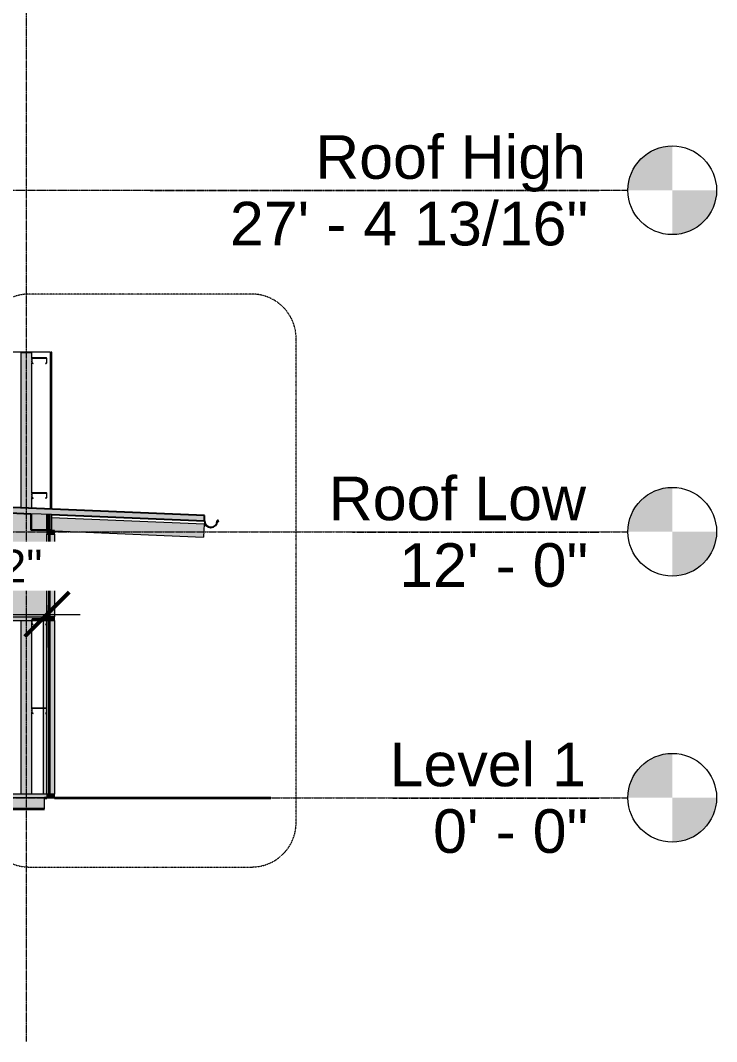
# Model space of a CAD drawing. Header units: inches. Extents: x 20616 to 28758, y -265 to 853.
# Drawn here: x 28381 to 28758, y -132 to 421 of the extents above; entities that cross this region are included whole.
import ezdxf

# ---------------------------------------------------------------- set-up
doc = ezdxf.new("R2010")
doc.units = ezdxf.units.IN
doc.header["$MEASUREMENT"] = 0
for name, pattern in [('Dash Dot 3_16_', [0.3125, 0.1875, -0.0625, 0, -0.0625]), ('Grid Line 1_2_', [0.875, 0.5, -0.125, 0.125, -0.125]), ('Hidden 1_8_', [0.1875, 0.125, -0.0625])]:
    doc.linetypes.add(name, pattern=pattern)
for name, color, linetype, lineweight in [('A-ANNO-DIMS', 211, 'Continuous', 9), ('A-ANNO-DIMS-192', 211, 'Continuous', 9), ('A-ANNO-SYMB', 150, 'Continuous', 9), ('A-FLOR-LEVL', 51, 'Continuous', 9), ('A-GLAZ-CURT', 52, 'Continuous', 9), ('A-GLAZ-CWMG', 51, 'Continuous', 9), ('A-ROOF', 132, 'Continuous', 9), ('A-ROOF-MCUT', 132, 'Continuous', 25), ('A-WALL', 113, 'Continuous', 9), ('A-WALL-PATT', 111, 'Continuous', 25), ('C-BLDG-PADS', 91, 'Continuous', 9), ('C-TOPO', 7, 'Continuous', 9), ('I-WALL', 2, 'Continuous', 9), ('L-SITE-WALL', 31, 'Continuous', 9), ('S-BEAM', 12, 'Continuous', 9), ('S-COLS', 52, 'Continuous', 9), ('S-GRID', 1, 'Continuous', 9)]:
    doc.layers.add(name, color=color, linetype=linetype, lineweight=lineweight)
doc.styles.add('Arial', font='arial.ttf', dxfattribs={"height": 23.60479})
doc.styles.add('Arial_2', font='arial.ttf', dxfattribs={"height": 17.703593})
doc.dimstyles.new('Linear_-_3_32__Arial', dxfattribs={"dimscale": 12, "dimtxt": 18, "dimasz": 2, "dimexe": 1.5, "dimexo": 1, "dimgap": 1, "dimtad": 1, "dimdec": 4, "dimrnd": 0.0625, "dimzin": 1, "dimdsep": 46, "dimlunit": 4, "dimtxsty": 'Arial_2', "dimblk1": 'OBLIQUE', "dimblk2": 'OBLIQUE', "dimsah": 1, "dimcen": 0.09, "dimdle": 1.5, "dimazin": 0, "dimtfac": 1, "dimtdec": 4, "dimtix": 1, "dimtmove": 0, "dimatfit": 3, "dimfxl": 1, "dimtvp": 1, "dimtfill": 1, "dimfrac": 2, "dimtolj": 1, "dimtzin": 0, "dimarcsym": 2})

# ---------------------------------------------------------------- blocks, each defined once
blk = doc.blocks.new('Girt_C - 8_D-803273-Section 8')
at = {"layer": 'S-BEAM', "lineweight": 15}
for p, q in [((-22069.64, 48.37), (-22069.64, 46)), ((-22069.64, 46), (-22069.07, 45.52)), ((-22069.53, 46.05), (-22069.53, 48.37)), ((-22069, 45.6), (-22069.53, 46.05)), ((-22061.83, 48.55), (-22069.45, 48.55)), ((-22069.45, 48.45), (-22061.83, 48.45)), ((-22069.07, 45.52), (-22069, 45.6)), ((-22061.75, 46.05), (-22062.29, 45.6)), ((-22062.29, 45.6), (-22062.21, 45.52)), ((-22062.21, 45.52), (-22061.64, 46)), ((-22061.75, 48.37), (-22061.75, 46.05)), ((-22061.64, 46), (-22061.64, 48.37))]:
    blk.add_line(p, q, dxfattribs=at)
for centre, radius, start, end in [((-22069.45, 48.37), 0.188, 90, 180), ((-22069.45, 48.37), 0.0782, 90, 177.8773), ((-22061.83, 48.37), 0.187, 360, 90), ((-22061.83, 48.37), 0.0782, 3.0424, 90)]:
    blk.add_arc(centre, radius, start, end, dxfattribs=at)
blk = doc.blocks.new('Girt_C - 8_D-V16-Section 8')
at = {"layer": 'S-BEAM', "lineweight": 15}
for p, q in [((-22069.64, 96.62), (-22069.64, 94.25)), ((-22069.64, 94.25), (-22069.07, 93.77)), ((-22069.53, 94.3), (-22069.53, 96.62)), ((-22069, 93.85), (-22069.53, 94.3)), ((-22061.83, 96.8), (-22069.45, 96.8)), ((-22069.45, 96.7), (-22061.83, 96.7)), ((-22061.75, 94.3), (-22062.29, 93.85)), ((-22062.21, 93.77), (-22061.64, 94.25)), ((-22061.75, 96.62), (-22061.75, 94.3)), ((-22061.64, 94.25), (-22061.64, 96.62)), ((-22069.07, 93.77), (-22069, 93.85)), ((-22062.29, 93.85), (-22062.21, 93.77))]:
    blk.add_line(p, q, dxfattribs=at)
for centre, radius, start, end in [((-22069.45, 96.62), 0.188, 90, 180), ((-22069.45, 96.62), 0.0782, 90, 177.8773), ((-22061.83, 96.62), 0.188, 0, 90), ((-22061.83, 96.62), 0.0782, 3.0424, 90)]:
    blk.add_arc(centre, radius, start, end, dxfattribs=at)
blk = doc.blocks.new('HSS-Hollow Structural Section-Column - HSS6X6X1_4-V17-Section 8')
at = {"layer": 'S-COLS'}
for points in [[(-22075.18, 2), (-22075.17, 2), (-22075.17, 96), (-22075.64, 96), (-22075.58, 2), (-22075.41, 2)], [(-22070.11, 2), (-22070.11, 96), (-22075.17, 96), (-22075.17, 2)], [(-22069.88, 2), (-22069.64, 2), (-22069.7, 96), (-22070.11, 96), (-22070.11, 2)]]:
    blk.add_hatch(color=256, dxfattribs=at).paths.add_polyline_path(points, flags=0)
for p, q in [((-22075.64, 96), (-22075.64, 2)), ((-22069.64, 48.37), (-22069.64, 94.25)), ((-22069.64, 2), (-22069.64, 46))]:
    blk.add_line(p, q, dxfattribs=at)
at = {"layer": 'S-COLS', "linetype": 'Hidden 1_8_'}
for p, q in [((-22075.41, 2), (-22075.41, 96)), ((-22069.87, 96), (-22069.87, 2))]:
    blk.add_line(p, q, dxfattribs=at)
blk = doc.blocks.new('Rectangular Mullion - Rectangular Mullion 1-840365-Section 8')
at = {"layer": 'A-GLAZ-CWMG'}
h = blk.add_hatch(color=256, dxfattribs=at)
h.paths.add_polyline_path([(-22061.83, 96.7), (-22069.45, 96.7), (-22069.45, 96.8), (-22061.83, 96.8)], flags=0)
h.paths.add_polyline_path([(-22061.52, 96), (-22061.52, 98), (-22096.64, 98), (-22096.64, 96), (-22069.64, 96), (-22069.64, 96.62), (-22069.53, 96.62), (-22069.45, 96), (-22061.75, 96), (-22061.75, 96.62), (-22061.64, 96.62), (-22061.64, 96)], flags=0)
for p, q in [((-22096.64, 96), (-22069.64, 96)), ((-22069.53, 96), (-22061.75, 96)), ((-22061.64, 96), (-22061.52, 96))]:
    blk.add_line(p, q, dxfattribs=at)
blk = doc.blocks.new('Rectangular Mullion - Rectangular Mullion 1-840366-Section 8')
at = {"layer": 'A-GLAZ-CWMG'}
blk.add_hatch(color=256, dxfattribs=at).paths.add_polyline_path([(-22061.52, 0), (-22061.52, 2), (-22096.64, 2), (-22096.64, 0), (-22062.85, 0)], flags=0)
blk.add_line((-22061.52, 2), (-22096.64, 2), dxfattribs=at)
blk = doc.blocks.new('Rectangular Mullion - Rectangular Mullion 1-838588-Section 8')
at = {"layer": 'A-GLAZ-CWMG'}
h = blk.add_hatch(color=256, dxfattribs=at)
h.paths.add_polyline_path([(-22061.52, 2), (-22061.52, 96), (-22061.64, 96), (-22061.64, 94.25), (-22062.21, 93.77), (-22062.29, 93.85), (-22061.75, 94.3), (-22061.75, 96), (-22063.52, 96), (-22063.52, 48.55), (-22061.83, 48.55), (-22061.83, 48.45), (-22063.52, 48.45), (-22063.52, 2)], flags=0)
h.paths.add_polyline_path([(-22062.21, 45.52), (-22062.29, 45.6), (-22061.75, 46.05), (-22061.75, 48.37), (-22061.64, 48.37), (-22061.64, 46), (-22061.75, 45.91)], flags=0)
for p, q in [((-22063.52, 96), (-22061.75, 96)), ((-22063.52, 96), (-22063.52, 48.55)), ((-22061.64, 96), (-22061.52, 96)), ((-22061.52, 2), (-22061.52, 96)), ((-22063.52, 48.45), (-22063.52, 2)), ((-22061.52, 2), (-22063.52, 2))]:
    blk.add_line(p, q, dxfattribs=at)
blk = doc.blocks.new('System Panel - Glazed-827454-Section 8')
at = {"layer": 'A-GLAZ-CURT', "transparency": 33554649}
blk.add_hatch(color=256, dxfattribs=at).paths.add_polyline_path([(-22059.77, 2), (-22059.77, 96), (-22060.77, 96), (-22060.77, 2)], flags=0)
at = {"layer": 'A-GLAZ-CURT'}
for p, q in [((-22059.77, 96), (-22060.77, 96)), ((-22060.77, 96), (-22060.77, 2)), ((-22060.77, 96), (-22059.77, 96)), ((-22060.77, 96), (-22060.77, 2)), ((-22059.77, 2), (-22059.77, 96)), ((-22059.77, 2), (-22059.77, 96)), ((-22060.77, 2), (-22059.77, 2)), ((-22060.77, 2), (-22059.77, 2))]:
    blk.add_line(p, q, dxfattribs=at)
blk = doc.blocks.new('System Panel - Glazed-827487-Section 8')
at = {"layer": 'A-GLAZ-CURT', "transparency": 33554649}
blk.add_hatch(color=256, dxfattribs=at).paths.add_polyline_path([(-22060.77, 98), (-22059.77, 98), (-22059.77, 142.75), (-22060.77, 142.75), (-22060.77, 113.88)], flags=0)
at = {"layer": 'A-GLAZ-CURT'}
for p, q in [((-22059.77, 142.75), (-22060.77, 142.75)), ((-22060.77, 142.75), (-22060.77, 98)), ((-22060.77, 142.75), (-22059.77, 142.75)), ((-22060.77, 142.75), (-22060.77, 98)), ((-22059.77, 98), (-22059.77, 142.75)), ((-22059.77, 98), (-22059.77, 142.75)), ((-22060.77, 98), (-22059.77, 98)), ((-22060.77, 98), (-22059.77, 98))]:
    blk.add_line(p, q, dxfattribs=at)
blk = doc.blocks.new('Rectangular Mullion - Rectangular Mullion 1-V49-Section 8')
at = {"layer": 'A-GLAZ-CWMG'}
blk.add_hatch(color=256, dxfattribs=at).paths.add_polyline_path([(-22057.52, 142.75), (-22057.52, 144.75), (-22061.52, 144.75), (-22061.52, 142.75), (-22061.31, 142.75)], flags=0)
at = {"layer": 'A-GLAZ-CWMG', "lineweight": 13}
for p, q in [((-22057.52, 144.75), (-22061.52, 144.75)), ((-22061.52, 144.75), (-22061.52, 142.75)), ((-22057.52, 142.75), (-22057.52, 144.75)), ((-22061.52, 142.75), (-22057.52, 142.75))]:
    blk.add_line(p, q, dxfattribs=at)
blk = doc.blocks.new('Rectangular Mullion - Rectangular Mullion 1-769167-Section 8')
at = {"layer": 'A-GLAZ-CWMG'}
blk.add_hatch(color=256, dxfattribs=at).paths.add_polyline_path([(-22057.52, 0), (-22057.52, 2), (-22061.52, 2), (-22061.52, 0)], flags=0)
at = {"layer": 'A-GLAZ-CWMG', "lineweight": 13}
for p, q in [((-22057.52, 2), (-22061.52, 2)), ((-22061.52, 2), (-22061.52, 0)), ((-22061.52, 0), (-22057.52, 0)), ((-22057.52, 0), (-22057.52, 2))]:
    blk.add_line(p, q, dxfattribs=at)
blk = doc.blocks.new('Rectangular Mullion - Rectangular Mullion 1-775436-Section 8')
at = {"layer": 'A-GLAZ-CWMG'}
blk.add_hatch(color=256, dxfattribs=at).paths.add_polyline_path([(-22057.52, 96), (-22057.52, 98), (-22061.52, 98), (-22061.52, 96), (-22061.31, 96)], flags=0)
at = {"layer": 'A-GLAZ-CWMG', "lineweight": 13}
for p, q in [((-22057.52, 98), (-22061.52, 98)), ((-22061.52, 98), (-22061.52, 96)), ((-22061.52, 96), (-22057.52, 96)), ((-22057.52, 96), (-22057.52, 98))]:
    blk.add_line(p, q, dxfattribs=at)
blk = doc.blocks.new('Rectangular Mullion - Rectangular Mullion 1-V50-Section 8')
at = {"layer": 'A-GLAZ-CWMG'}
h = blk.add_hatch(color=256, dxfattribs=at)
h.paths.add_polyline_path([(-22059.77, 2), (-22057.52, 2), (-22057.52, 96), (-22059.77, 96), (-22059.77, 20.11)], flags=0)
h.paths.add_polyline_path([(-22061.52, 2), (-22060.77, 2), (-22060.77, 96), (-22061.52, 96), (-22061.52, 20.11)], flags=0)
blk.add_hatch(color=256, dxfattribs=at).paths.add_polyline_path([(-22059.77, 2), (-22059.77, 96), (-22060.77, 96), (-22060.77, 2)], flags=0)
for p, q in [((-22061.31, 96), (-22060.77, 96)), ((-22060.77, 96), (-22059.77, 96)), ((-22059.77, 96), (-22057.52, 96)), ((-22057.52, 96), (-22057.52, 2)), ((-22060.77, 2), (-22061.52, 2)), ((-22059.77, 2), (-22060.77, 2)), ((-22057.52, 2), (-22059.77, 2))]:
    blk.add_line(p, q, dxfattribs=at)
blk = doc.blocks.new('Rectangular Mullion - Rectangular Mullion 1-827484-Section 8')
at = {"layer": 'A-GLAZ-CWMG'}
h = blk.add_hatch(color=256, dxfattribs=at)
h.paths.add_polyline_path([(-22057.52, 98), (-22057.52, 142.75), (-22059.77, 142.75), (-22059.77, 98)], flags=0)
h.paths.add_polyline_path([(-22061.31, 98), (-22060.77, 98), (-22060.77, 142.75), (-22061.52, 142.75), (-22061.52, 98)], flags=0)
blk.add_hatch(color=256, dxfattribs=at).paths.add_polyline_path([(-22059.77, 98), (-22059.77, 142.75), (-22060.77, 142.75), (-22060.77, 98)], flags=0)
for p, q in [((-22061.31, 142.75), (-22060.77, 142.75)), ((-22060.77, 142.75), (-22059.77, 142.75)), ((-22059.77, 142.75), (-22057.52, 142.75)), ((-22057.52, 142.75), (-22057.52, 98)), ((-22060.77, 98), (-22061.31, 98)), ((-22059.77, 98), (-22060.77, 98)), ((-22057.52, 98), (-22059.77, 98))]:
    blk.add_line(p, q, dxfattribs=at)
blk = doc.blocks.new('Dimension Lumber - 2x8-834900-Section 8')
at = {"layer": 'S-BEAM'}
h = blk.add_hatch(color=256, dxfattribs=at)
h.paths.add_polyline_path([(-21976.68, 141.1), (-21976.38, 148.34), (-22059.02, 151.78), (-22059.02, 145), (-22061.52, 145), (-22061.52, 144.75), (-22057.52, 144.75), (-22057.52, 144.46), (-22009.47, 142.46)], flags=0)
h.paths.add_polyline_path([(-22173.52, 149.3), (-22173.52, 156.55), (-22189.1, 157.2), (-22189.4, 149.96), (-22182.27, 149.66)], flags=0)
for p, q in [((-22189.4, 149.96), (-22189.1, 157.2)), ((-22189.1, 157.2), (-22173.52, 156.55)), ((-22189.4, 149.96), (-22173.52, 149.3)), ((-22059.02, 151.78), (-21976.38, 148.34)), ((-22057.52, 144.46), (-21976.68, 141.1)), ((-21976.38, 148.34), (-21976.68, 141.1))]:
    blk.add_line(p, q, dxfattribs=at)
blk = doc.blocks.new('HSS-Hollow Structural Section-Column - HSS6X6X3_16-808863-Section 8')
at = {"layer": 'S-COLS'}
for points in [[(-22075.29, 156.84), (-22075.29, 240.83), (-22075.64, 240.83), (-22075.59, 156.85), (-22075.32, 156.84)], [(-22069.99, 156.62), (-22069.99, 240.83), (-22075.29, 240.83), (-22075.29, 156.84), (-22070.27, 156.63)], [(-22069.64, 156.6), (-22069.69, 240.83), (-22069.99, 240.83), (-22069.99, 156.62), (-22069.65, 156.6)]]:
    blk.add_hatch(color=256, dxfattribs=at).paths.add_polyline_path(points, flags=0)
for p, q in [((-22075.64, 240.83), (-22075.64, 156.85)), ((-22075.29, 240.83), (-22075.64, 240.83)), ((-22069.99, 240.83), (-22075.29, 240.83)), ((-22069.64, 240.83), (-22069.99, 240.83)), ((-22069.64, 237.89), (-22069.64, 240.83)), ((-22069.64, 164.89), (-22069.64, 235.52)), ((-22069.64, 156.6), (-22069.64, 162.52))]:
    blk.add_line(p, q, dxfattribs=at)
at = {"layer": 'S-COLS', "linetype": 'Hidden 1_8_'}
for p, q in [((-22075.47, 156.85), (-22075.47, 240.83)), ((-22069.81, 240.83), (-22069.81, 156.61))]:
    blk.add_line(p, q, dxfattribs=at)
blk = doc.blocks.new('Girt_C - 8_D-815148-Section 8')
at = {"layer": 'S-BEAM'}
h = blk.add_hatch(color=256, dxfattribs=at)
h.paths.add_polyline_path([(-22062.21, 235.04), (-22061.64, 235.52), (-22061.64, 237.89), (-22061.75, 237.89), (-22061.75, 235.57), (-22062.29, 235.12)], flags=0)
h.paths.add_polyline_path([(-22069.07, 235.04), (-22069, 235.12), (-22069.53, 235.57), (-22069.53, 237.89), (-22069.64, 237.89), (-22069.64, 235.52)], flags=0)
h.paths.add_polyline_path([(-22061.83, 237.96), (-22061.83, 238.07), (-22069.45, 238.07), (-22069.45, 237.96)], flags=0)
at = {"layer": 'S-BEAM', "lineweight": 15}
for p, q in [((-22069.64, 237.89), (-22069.64, 235.52)), ((-22069.53, 235.57), (-22069.53, 237.89)), ((-22061.83, 238.07), (-22069.45, 238.07)), ((-22069.45, 237.96), (-22061.83, 237.96)), ((-22061.75, 237.89), (-22061.75, 235.57)), ((-22061.64, 235.52), (-22061.64, 237.89)), ((-22069.64, 235.52), (-22069.07, 235.04)), ((-22069, 235.12), (-22069.53, 235.57)), ((-22069.07, 235.04), (-22069, 235.12)), ((-22061.75, 235.57), (-22062.29, 235.12)), ((-22062.29, 235.12), (-22062.21, 235.04)), ((-22062.21, 235.04), (-22061.64, 235.52))]:
    blk.add_line(p, q, dxfattribs=at)
for centre, radius, start, end in [((-22069.45, 237.89), 0.188, 90, 180), ((-22069.45, 237.89), 0.0782, 90, 177.8773), ((-22061.83, 237.89), 0.188, 0, 90), ((-22061.83, 237.89), 0.0782, 3.0424, 90)]:
    blk.add_arc(centre, radius, start, end, dxfattribs=at)
blk = doc.blocks.new('Girt_C - 8_D-815151-Section 8')
at = {"layer": 'S-BEAM'}
h = blk.add_hatch(color=256, dxfattribs=at)
h.paths.add_polyline_path([(-22062.21, 162.04), (-22061.64, 162.52), (-22061.64, 164.89), (-22061.75, 164.89), (-22061.75, 162.57), (-22062.29, 162.12)], flags=0)
h.paths.add_polyline_path([(-22069.07, 162.04), (-22069, 162.12), (-22069.53, 162.57), (-22069.53, 164.89), (-22069.64, 164.89), (-22069.64, 162.52)], flags=0)
h.paths.add_polyline_path([(-22061.83, 164.96), (-22061.83, 165.07), (-22069.45, 165.07), (-22069.45, 164.96)], flags=0)
at = {"layer": 'S-BEAM', "lineweight": 15}
for p, q in [((-22069.64, 164.89), (-22069.64, 162.52)), ((-22069.64, 162.52), (-22069.07, 162.04)), ((-22069.53, 162.57), (-22069.53, 164.89)), ((-22069, 162.12), (-22069.53, 162.57)), ((-22061.83, 165.07), (-22069.45, 165.07)), ((-22069.45, 164.96), (-22061.83, 164.96)), ((-22069.07, 162.04), (-22069, 162.12)), ((-22061.75, 162.57), (-22062.29, 162.12)), ((-22062.29, 162.12), (-22062.21, 162.04)), ((-22062.21, 162.04), (-22061.64, 162.52)), ((-22061.75, 164.89), (-22061.75, 162.57)), ((-22061.64, 162.52), (-22061.64, 164.89))]:
    blk.add_line(p, q, dxfattribs=at)
for centre, radius, start, end in [((-22069.45, 164.89), 0.188, 90, 180), ((-22069.45, 164.89), 0.0782, 90, 177.8773), ((-22061.83, 164.89), 0.188, 0, 90), ((-22061.83, 164.89), 0.0782, 3.0424, 90)]:
    blk.add_arc(centre, radius, start, end, dxfattribs=at)
blk = doc.blocks.new('Level - Level Head - Circle-15001-Section 8')
at = {"layer": 'A-FLOR-LEVL'}
h = blk.add_hatch(color=256, dxfattribs=at)
edge = h.paths.add_edge_path(flags=0)
edge.add_line((-21722.96, 0), (-21746.96, 0))
edge.add_arc((-21722.96, 0), 24, 90, 180, ccw=False)
edge.add_line((-21722.96, 24), (-21722.96, 0))
h = blk.add_hatch(color=256, dxfattribs=at)
edge = h.paths.add_edge_path(flags=0)
edge.add_line((-21722.96, -24), (-21722.96, 0))
edge.add_line((-21722.96, 0), (-21698.96, 0))
edge.add_arc((-21722.96, 0), 24, 270, 360, ccw=False)
blk.add_circle((-21722.96, 0), 24, dxfattribs=at)
blk = doc.blocks.new('DIMBLOCK1-Section 8')
at = {"layer": 'A-ANNO-DIMS-192', "lineweight": 50}
for p, q in [((28285.54, 99.26), (28297.54, 111.26)), ((28395.04, 99.26), (28407.04, 111.26)), ((28285.54, 99.26), (28273.54, 87.26)), ((28395.04, 99.26), (28383.04, 87.26))]:
    blk.add_line(p, q, dxfattribs=at)
at = {"layer": 'A-ANNO-DIMS-192'}
for p, q in [((28285.54, 104.23), (28285.54, 81.26)), ((28285.54, 99.26), (28285.54, 104.23)), ((28395.04, 104.23), (28395.04, 81.26)), ((28395.04, 99.26), (28395.04, 104.23)), ((28267.54, 99.26), (28413.04, 99.26))]:
    blk.add_line(p, q, dxfattribs=at)
at = {"layer": 'A-ANNO-DIMS-192', "color": 0, "insert": (28288.37, 134.23), "char_height": 17.7036, "width": 124.6154, "attachment_point": 1, "line_spacing_factor": 0.938532, "style": 'Arial_2', "bg_fill": 3, "box_fill_scale": 1.25, "bg_fill_color": 0, "bg_fill_transparency": 0}
blk.add_mtext('9\' - 1 1/2"', dxfattribs=at)
blk = doc.blocks.new('_Oblique')
at = {"color": 0, "linetype": 'ByBlock', "lineweight": -2}
blk.add_line((-0.5, -0.5), (0.5, 0.5), dxfattribs=at)

msp = doc.modelspace()

# ---------------------------------------------------------------- hatches: boundary and pattern name
at = {"layer": 'A-ROOF'}
msp.add_hatch(color=256, dxfattribs=at).paths.add_polyline_path([(28480.29257, 149.83507), (28480.29257, 152.71256), (27673.78281, 186.31713), (27673.78281, 183.43964), (28447.08885, 151.21855)], flags=0)
at = {"layer": 'A-WALL-PATT', "lineweight": 9}
h = msp.add_hatch(dxfattribs=at)
h.set_pattern_fill('FP_6', color=256, style=0, pattern_type=2)
h.set_pattern_definition([(0, (-72523.95, 0.25), (-193, 193), [48, -145]), (90, (-72523.95, 0.25), (-193, 1e-14), [96.25, -96.75]), (180, (-72475.95, 96.5), (-193, 193), [48, -145]), (90, (-72475.95, 0.25), (-193, 1e-14), [96.25, -96.75]), (180, (-72475.95, 96.75), (-193, 193), [48, -145]), (90, (-72475.95, 96.75), (-193, 1e-14), [96.25, -96.75]), (0, (-72523.95, 193), (-193, 193), [48, -145]), (90, (-72523.95, 96.75), (-193, 1e-14), [96.25, -96.75]), (0, (-72475.7, 48.25), (-193, 193), [48, -145]), (90, (-72475.7, 0), (-193, 1e-14), [48.25, -144.75]), (90, (-72427.7, 0), (-193, 1e-14), [48.25, -144.75]), (0, (-72475.7, 144.75), (-193, 193), [48, -145]), (90, (-72475.7, 48.5), (-193, 1e-14), [96.25, -96.75]), (180, (-72427.7, 48.5), (-193, 193), [48, -145]), (90, (-72427.7, 48.5), (-193, 1e-14), [96.25, -96.75]), (90, (-72475.7, 145), (-193, 1e-14), [48, -145]), (180, (-72427.7, 145), (-193, 193), [48, -145]), (90, (-72427.7, 145), (-193, 1e-14), [48, -145]), (0, (-72427.45, 0.25), (-193, 193), [48, -145]), (90, (-72427.45, 0.25), (-193, 1e-14), [96.25, -96.75]), (180, (-72379.45, 96.5), (-193, 193), [48, -145]), (90, (-72379.45, 0.25), (-193, 1e-14), [96.25, -96.75]), (180, (-72379.45, 96.75), (-193, 193), [48, -145]), (90, (-72379.45, 96.75), (-193, 1e-14), [96.25, -96.75]), (180, (-72379.45, 193), (-193, 193), [48, -145]), (90, (-72427.45, 96.75), (-193, 1e-14), [96.25, -96.75]), (0, (-72379.2, 48.25), (-193, 193), [48, -145]), (90, (-72379.2, 0), (-193, 1e-14), [48.25, -144.75]), (90, (-72331.2, 0), (-193, 1e-14), [48.25, -144.75]), (0, (-72379.2, 144.75), (-193, 193), [48, -145]), (90, (-72379.2, 48.5), (-193, 1e-14), [96.25, -96.75]), (180, (-72331.2, 48.5), (-193, 193), [48, -145]), (90, (-72331.2, 48.5), (-193, 1e-14), [96.25, -96.75]), (90, (-72379.2, 145), (-193, 1e-14), [48, -145]), (180, (-72331.2, 145), (-193, 193), [48, -145]), (90, (-72331.2, 145), (-193, 1e-14), [48, -145])])
h.paths.add_polyline_path([(27963.25935, 0), (27997.79257, 0), (27997.79257, 137.91277), (27673.47031, 151.39365), (27673.47031, 0), (27686.78535, 0)], flags=0)
h.paths.add_polyline_path([(27646.54257, 0), (27657.16757, 0), (27657.16757, 145.67549), (27646.54257, 145.67549), (27646.54257, 20.10865)], flags=0)
h.paths.add_polyline_path([(27663.16757, 0), (27668.47031, 0), (27668.47031, 151.63453), (27663.66714, 151.83466), (27664.60382, 174.31516), (27668.47031, 174.15405), (27668.47031, 183), (27673.47031, 183), (27673.47031, 173.94572), (27724.24729, 171.84287), (27724.24775, 171.93946), (27726.61242, 171.89371), (27727.03723, 172.35916), (27727.11801, 172.28543), (27726.61242, 171.73146), (27784.19527, 169.34504), (27784.19573, 169.44163), (27786.56041, 169.39588), (27786.98521, 169.86133), (27787.066, 169.7876), (27786.56041, 169.23363), (27801.91757, 168.59375), (27801.91757, 178.10069), (27673.78281, 183.43964), (27673.78281, 186.31713), (27801.91757, 180.97819), (27801.91757, 188), (27777.67281, 188), (27777.67217, 191.6), (27776.66281, 191.6), (27776.66281, 192.6), (27777.67217, 192.6), (27777.67217, 241.25), (27646.79257, 241.18149), (27646.79257, 160.8916), (27657.16757, 160.8916), (27657.16757, 235.51791), (27656.59304, 235.03582), (27656.52273, 235.1196), (27657.0582, 235.56891), (27657.0582, 237.88919), (27657.16757, 237.96322), (27657.21419, 240.82637), (27663.16757, 240.82637), (27663.16757, 6.86299)], flags=0)
h.paths.add_polyline_path([(27994.91757, 160.55208), (27994.91757, 170.05902), (27807.91757, 177.85069), (27807.87095, 168.59375), (27802.26561, 168.57925), (27844.14326, 166.8472), (27844.14372, 166.9438), (27846.50839, 166.89805), (27846.9332, 167.3635), (27847.01398, 167.28976), (27846.50839, 166.7358), (27904.09124, 164.34937), (27904.0917, 164.44596), (27906.45638, 164.40021), (27906.88118, 164.86566), (27906.96197, 164.79193), (27906.45638, 164.23797), (27964.03922, 161.85154), (27964.03969, 161.94813), (27966.40436, 161.90238), (27966.82916, 162.36783), (27966.90995, 162.2941), (27966.40436, 161.74013), (27966.90995, 161.71907)], flags=0)
h.paths.add_polyline_path([(28187.91757, 152.51042), (28187.89447, 162.01832), (28000.91757, 169.80902), (28000.87095, 160.55208), (27995.2656, 160.53758), (28023.98721, 159.3537), (28023.98767, 159.4503), (28026.35234, 159.40455), (28026.77715, 159.87), (28026.85793, 159.79627), (28026.35234, 159.2423), (28083.93519, 156.85587), (28083.93565, 156.95247), (28086.30033, 156.90672), (28086.72513, 157.37217), (28086.80592, 157.29843), (28086.30033, 156.74447), (28143.88318, 154.34518), (28143.88364, 154.45463), (28146.24831, 154.40888), (28146.67312, 154.87433), (28146.7539, 154.8006), (28146.24831, 154.24664), (28187.89447, 152.51138)], flags=0)
h.paths.add_polyline_path([(28283.04257, 148.54687), (28283.04257, 149.29753), (28267.15674, 149.95944), (28267.45857, 157.20315), (28283.04257, 156.55382), (28283.04257, 158.05382), (28193.91757, 161.76736), (28193.87095, 152.51042), (28188.2656, 152.49592), (28203.83116, 151.86021), (28203.83162, 151.9568), (28206.1963, 151.91105), (28206.6211, 152.3765), (28206.70189, 152.30277), (28206.1963, 151.7488), (28263.77915, 149.36237), (28263.77961, 149.45897), (28266.14428, 149.41322), (28266.56909, 149.87867), (28266.64987, 149.80494), (28266.14428, 149.25097), (28274.2926, 148.91146)], flags=0)
h.paths.add_polyline_path([(28263.70889, 149.54005), (28263.59961, 149.54466), (28263.91705, 157.16308), (28264.02633, 157.1585), (28263.70908, 149.54466)], flags=0)
h.paths.add_polyline_path([(28203.76091, 152.03788), (28203.65163, 152.04249), (28203.96906, 159.66091), (28204.07834, 159.65633), (28203.7611, 152.04249)], flags=0)
h.paths.add_polyline_path([(28143.81292, 154.53572), (28143.70365, 154.54033), (28144.02108, 162.15874), (28144.13036, 162.15416), (28143.81312, 154.54033)], flags=0)
h.paths.add_polyline_path([(28397.04257, 156.18131), (28397.04257, 241.25), (27837.81617, 241.25), (27837.81617, 233.3), (27994.91757, 233.3), (27994.96419, 240.82637), (28000.91757, 240.82637), (28000.91757, 233.3), (28066.08281, 233.3), (28066.08281, 191.6), (28065.03281, 191.6), (28065.03281, 188), (28000.91757, 188), (28000.91757, 172.68652), (28187.91757, 164.89485), (28187.89447, 168), (28147.34531, 168.0625), (28147.34531, 232.125), (28186.59531, 232.125), (28186.59531, 232.75), (28187.09531, 232.75), (28187.09531, 232.125), (28187.91757, 232.125), (28187.96419, 240.82637), (28193.91757, 240.82637), (28193.91757, 232.125), (28215.34531, 232.125), (28215.34531, 232.75), (28215.84531, 232.75), (28215.84531, 232.125), (28269.03281, 232.125), (28269.03281, 168), (28193.91757, 168), (28193.91757, 164.64485), (28380.91757, 156.85319), (28380.96419, 240.82637), (28386.91757, 240.82637), (28386.91757, 237.8851), (28387.02689, 237.8851), (28387.10499, 235.50338), (28387.56235, 235.1196), (28387.49205, 235.03582), (28386.91757, 235.51786), (28386.91757, 164.8851), (28387.02689, 164.8851), (28387.10499, 162.50338), (28387.56235, 162.1196), (28387.49205, 162.03582), (28386.91757, 162.51786), (28386.91757, 156.60319), (28395.24997, 156.256)], flags=0)
h.paths.add_polyline_path([(28261.05686, 156.82449), (28260.97607, 156.89822), (28261.52807, 157.45025), (28263.8466, 157.34078), (28263.84511, 157.24424), (28261.48166, 157.28994), (28261.12415, 156.89822)], flags=0)
h.paths.add_polyline_path([(28083.86494, 157.03355), (28083.75808, 157.09626), (28084.0731, 164.65658), (28084.18237, 164.652), (28083.86513, 157.03816)], flags=0)
h.paths.add_polyline_path([(28201.10887, 159.32232), (28201.02809, 159.39605), (28201.58008, 159.94809), (28203.89861, 159.83862), (28203.89712, 159.74207), (28201.53368, 159.78777), (28201.17617, 159.39605)], flags=0)
h.paths.add_polyline_path([(28023.91695, 159.53138), (28023.80768, 159.53599), (28024.12511, 167.15441), (28024.23439, 167.14983), (28023.91715, 159.53599)], flags=0)
h.paths.add_polyline_path([(28141.16089, 161.82016), (28141.0801, 161.89389), (28141.6321, 162.44592), (28143.95063, 162.33645), (28143.94914, 162.23991), (28141.58569, 162.2856), (28141.22818, 161.89389)], flags=0)
h.paths.add_polyline_path([(27963.96897, 162.02921), (27963.85969, 162.03382), (27964.17713, 169.65224), (27964.28641, 169.64766), (27963.96916, 162.03382)], flags=0)
h.paths.add_polyline_path([(28394.34298, 162.03582), (28394.27268, 162.1196), (28394.80814, 162.56891), (28394.80814, 164.88919), (28394.91751, 164.8851), (28394.91751, 162.51791), (28394.73001, 162.36058)], flags=0)
h.paths.add_polyline_path([(28081.2129, 164.31799), (28081.13212, 164.39172), (28081.68411, 164.94375), (28084.00264, 164.83428), (28084.00116, 164.73774), (28081.63771, 164.78344), (28081.2802, 164.39172)], flags=0)
h.paths.add_polyline_path([(27904.02099, 164.52705), (27903.91171, 164.53166), (27904.22914, 172.15007), (27904.33842, 172.14549), (27904.02118, 164.53166)], flags=0)
h.paths.add_polyline_path([(28394.27268, 164.96322), (28387.10499, 164.96322), (28387.10501, 165.0726), (28394.73001, 165.0726), (28394.73007, 164.96322), (28394.34298, 164.96322)], flags=0)
h.paths.add_polyline_path([(28021.26492, 166.81582), (28021.18413, 166.88955), (28021.73613, 167.44158), (28024.05466, 167.33212), (28024.05317, 167.23557), (28021.68972, 167.28127), (28021.33221, 166.88955)], flags=0)
h.paths.add_polyline_path([(27844.073, 167.02488), (27843.96372, 167.02949), (27844.28116, 174.64791), (27844.39044, 174.64333), (27844.07319, 167.02949)], flags=0)
h.paths.add_polyline_path([(28150.65781, 168.8125), (28151.14394, 169.01386), (28151.34531, 169.5), (28151.14394, 169.98614), (28150.65781, 170.1875), (28149.43902, 170.14865), (28149.04667, 169.98614), (28148.84531, 169.5), (28149.04667, 169.01386), (28149.53281, 168.8125)], flags=0)
h.paths.add_polyline_path([(28266.84531, 168.8125), (28267.37046, 169.10806), (28267.53281, 169.5), (28267.33144, 169.98614), (28266.84531, 170.1875), (28265.62652, 170.14865), (28265.23417, 169.98614), (28265.03281, 169.5), (28265.23417, 169.01386), (28265.72031, 168.8125)], flags=0)
h.paths.add_polyline_path([(27961.31693, 169.31365), (27961.23615, 169.38739), (27961.78814, 169.93942), (27964.10668, 169.82995), (27964.10519, 169.7334), (27961.74174, 169.7791), (27961.38423, 169.38739)], flags=0)
h.paths.add_polyline_path([(27784.12502, 169.52271), (27784.01574, 169.52732), (27784.33317, 177.14574), (27784.44245, 177.14116), (27784.12521, 169.52732)], flags=0)
h.paths.add_polyline_path([(27901.36895, 171.81149), (27901.28816, 171.88522), (27901.84016, 172.43725), (27904.15869, 172.32778), (27904.1572, 172.23124), (27901.79375, 172.27694), (27901.43624, 171.88522)], flags=0)
h.paths.add_polyline_path([(27724.17703, 172.02055), (27724.0695, 172.06711), (27724.38519, 179.64357), (27724.49447, 179.63899), (27724.17722, 172.02516)], flags=0)
h.paths.add_polyline_path([(27994.91757, 172.93652), (27994.91757, 188), (27807.91757, 188), (27807.91757, 180.72819), (27963.25935, 174.25561)], flags=0)
h.paths.add_polyline_path([(27841.42097, 174.30932), (27841.34018, 174.38305), (27841.89217, 174.93508), (27844.21071, 174.82561), (27844.20922, 174.72907), (27841.84577, 174.77477), (27841.48826, 174.38305)], flags=0)
h.paths.add_polyline_path([(27781.47298, 176.80715), (27781.39219, 176.88088), (27781.94419, 177.43292), (27784.26272, 177.32345), (27784.26123, 177.2269), (27781.89779, 177.2726), (27781.54027, 176.88088)], flags=0)
h.paths.add_polyline_path([(27721.525, 179.30498), (27721.44421, 179.37872), (27721.99621, 179.93075), (27724.31474, 179.82128), (27724.31325, 179.72473), (27721.9498, 179.77043), (27721.59229, 179.37872)], flags=0)
h.paths.add_polyline_path([(28269.12656, 198.65625), (28269.12656, 210.5625), (28269.65781, 210.53125), (28269.65781, 198.65625)], flags=0)
h.paths.add_polyline_path([(27649.7421, 235.03582), (27649.16757, 235.56891), (27649.16757, 237.8851), (27649.27695, 237.8851), (27649.35504, 235.50338), (27649.81241, 235.1196)], flags=0)
h.paths.add_polyline_path([(28394.34298, 235.03582), (28394.27268, 235.1196), (28394.80814, 235.56891), (28394.80814, 237.88919), (28394.91751, 237.8851), (28394.91751, 235.51791), (28394.73001, 235.36058)], flags=0)
h.paths.add_polyline_path([(28394.73007, 237.96322), (28387.10499, 237.96322), (28387.10499, 238.0726), (28394.73001, 238.0726)], flags=0)
h.paths.add_polyline_path([(27649.7421, 237.96322), (27649.35504, 237.96322), (27649.35504, 238.0726), (27656.98007, 238.0726), (27656.98013, 237.96322), (27649.81241, 237.96322)], flags=0)
at = {"layer": 'C-BLDG-PADS'}
h = msp.add_hatch(dxfattribs=at)
h.set_pattern_fill('FP_5', color=256, style=0, pattern_type=2)
h.set_pattern_definition([(50, (-76519.76, 71.503), (55.0854, -4.819842), [5.76, -63.36]), (355, (-76519.76, 71.503), (-10.65569, 57.76853), [4.608, -50.688]), (100.451, (-76515.17, 71.1), (44.429468, 52.94866), [4.895, -53.848]), (46.184, (-76519.76, 86.86), (81.96444, -12.712122), [8.64, -95.04]), (96.636, (-76512.93, 85.804), (71.781496, 74.81238), [7.343, -80.772]), (351.184, (-76519.76, 86.86), (71.78195, 74.81243), [6.912, -76.032]), (21, (-76512.08, 83.023), (45.842071, -30.921461), [5.76, -63.36]), (326, (-76512.08, 83.023), (18.687064, 55.691476), [4.608, -50.688]), (71.451, (-76508.26, 80.446), (64.528908, 24.77011), [4.895, -53.848]), (37.5, (-76519.759, 71.503), (0.9338946, 25.5668162), [2.534, -47.539, 2.534, -48.922, -50.88]), (37.5, (-76519.759, 71.503), (0.9338946, 25.5668162), [-101.53, 2.534, -48.346]), (7.5, (-76519.76, 71.503), (20.20404, 30.291303), [2.534, -26.803, 2.534, -46.387, -19.392]), (7.5, (-76519.76, 71.503), (20.20404, 30.291303), [-78.259, 2.534, -16.858]), (327.5, (-76536.885, 71.503), (40.9977845, -1.7324026), [2.534, -16.666, 2.534, -57.37, -79.488]), (327.5, (-76536.885, 71.503), (40.9977845, -1.7324026), [-79.104, 2.534, -76.954]), (317.5, (-76544.565, 71.503), (44.788883, 7.687839), [2.534, -22.426, 2.534, -37.248, -56.448]), (317.5, (-76544.565, 71.503), (44.788883, 7.687839), [-64.742, 2.534, -53.914])])
h.paths.add_polyline_path([(26287.13572, -6), (28393.70497, -6), (28393.70497, 0), (24179.48647, 0), (24179.48647, -6), (26269.8561, -6)], flags=0)
at = {"layer": 'I-WALL'}
msp.add_hatch(color=256, dxfattribs=at).paths.add_polyline_path([(28395.04257, 98), (28395.04257, 145), (28386.29257, 145), (28386.29257, 153.75173), (28288.04257, 157.84548), (28288.04257, 98), (28386.61016, 98)], flags=0)
at = {"layer": 'L-SITE-WALL'}
for points in [[(28397.29257, 161.00333), (28397.54257, 161.00333), (28397.54257, 241.25), (28397.29257, 241.25), (28397.29257, 170.14865)], [(28397.54257, 156.16048), (28397.54257, 161.00333), (28397.29257, 161.00333), (28397.29257, 156.17089)], [(28386.61016, 145), (28386.91757, 145), (28386.91757, 153.72569), (28386.29257, 153.75173), (28386.29257, 145)], [(28386.91757, 145), (28394.91757, 145), (28394.91757, 153.39236), (28386.91757, 153.72569), (28386.91757, 151.39365)], [(28394.91757, 145), (28395.66757, 145), (28395.66757, 153.36111), (28394.91757, 153.39236), (28394.91757, 151.39365)], [(28396.41757, 145), (28397.29257, 145), (28397.29257, 153.2934), (28396.41757, 153.32986), (28396.41757, 151.39365)], [(28397.29257, 145), (28397.54257, 145), (28397.54257, 153.28298), (28397.29257, 153.2934), (28397.29257, 151.39365)]]:
    msp.add_hatch(color=256, dxfattribs=at).paths.add_polyline_path(points, flags=0)

# ---------------------------------------------------------------- linework, layer by layer
at = {"layer": 'A-ANNO-SYMB', "linetype": 'Dash Dot 3_16_'}
for p, q in [((28505.93344, 272.62822), (28385.22039, 272.62822)), ((28385.22039, -37.50606), (28505.93344, -37.50606))]:
    msp.add_line(p, q, dxfattribs=at)
for centre, start, end in [((28385.22039, 248.62822), 90, 180), ((28505.93344, 248.62822), 0, 90), ((28385.22039, -13.50606), 180, 270), ((28505.93344, -13.50606), 270, 360)]:
    msp.add_arc(centre, 24, start, end, dxfattribs=at)
at = {"layer": 'A-ROOF', "lineweight": 25}
for p, q in [((28480.29257, 152.71256), (27673.78281, 186.31713)), ((27673.78281, 183.43964), (28386.29257, 153.75173)), ((28397.54257, 153.28298), (28480.29257, 149.83507)), ((28480.29257, 149.83507), (28480.29257, 152.71256))]:
    msp.add_line(p, q, dxfattribs=at)
at = {"layer": 'A-ROOF-MCUT'}
for p, q in [((28480.35507, 149.83507), (28480.29257, 149.83507)), ((28487.39294, 149.63812), (28487.34831, 149.59349))]:
    msp.add_line(p, q, dxfattribs=at)
for centre, radius, start, end in [((28483.79257, 149.83507), 3.5, 180, 360), ((28483.79257, 149.83507), 3.4375, 180, 0), ((28487.53598, 149.83507), 0.3059, 232.1590092, 180), ((28487.53598, 149.83507), 0.2434, 234.0109671, 180)]:
    msp.add_arc(centre, radius, start, end, dxfattribs=at)
at = {"layer": 'A-WALL'}
for p, q in [((28397.54257, 153.28298), (28386.29257, 153.75173)), ((28386.91757, 145), (28386.91757, 153.72569)), ((28394.91757, 145), (28394.91757, 153.39236)), ((28395.66757, 145), (28395.66757, 153.36111)), ((28396.41757, 145), (28396.41757, 153.32986)), ((28397.29257, 145), (28397.29257, 153.2934))]:
    msp.add_line(p, q, dxfattribs=at)
at = {"layer": 'C-BLDG-PADS'}
for p, q in [((28393.70497, 0), (26311.07771, 0)), ((28393.70497, -6), (28393.70497, 0)), ((24179.48647, -6), (28393.70497, -6))]:
    msp.add_line(p, q, dxfattribs=at)
at = {"layer": 'C-TOPO', "lineweight": 35}
for p, q in [((28393.70497, 0), (28395.04257, 0)), ((28399.04257, 0), (28516.20735, 0)), ((28333.92484, -6.00628), (28393.70497, -6.00628))]:
    msp.add_line(p, q, dxfattribs=at)
at = {"layer": 'C-TOPO'}
for p, q in [((28393.70526, 0), (28395.04257, 0)), ((28399.04257, 0), (28516.20735, 0)), ((28333.92498, -6.00628), (28393.70526, -6.00628))]:
    msp.add_line(p, q, dxfattribs=at)
at = {"layer": 'I-WALL'}
for p, q in [((28395.04257, 144.75), (28395.04257, 145)), ((28395.04257, 98), (28395.04257, 142.75)), ((28288.04257, 98), (28395.04257, 98))]:
    msp.add_line(p, q, dxfattribs=at)
at = {"layer": 'L-SITE-WALL'}
for p, q in [((28397.04257, 241.25), (27837.81617, 241.25)), ((28397.04257, 156.18131), (28397.04257, 241.25)), ((28397.29257, 156.17089), (28397.29257, 161.00333)), ((28397.54257, 161.00333), (28397.54257, 156.16048))]:
    msp.add_line(p, q, dxfattribs=at)
at = {"layer": 'L-SITE-WALL', "lineweight": 25}
for p, q in [((28397.54257, 241.25), (28397.29257, 241.25)), ((28397.29257, 241.25), (28397.29257, 161.00333)), ((28397.54257, 161.00333), (28397.54257, 241.25)), ((28397.29257, 161.00333), (28397.54257, 161.00333)), ((28386.29257, 153.75173), (28386.29257, 145)), ((28397.54257, 145), (28397.54257, 153.28298)), ((28386.29257, 145), (28397.54257, 145))]:
    msp.add_line(p, q, dxfattribs=at)
at = {"layer": 'S-GRID', "linetype": 'Grid Line 1_2_'}
msp.add_line((28383.91757, -132), (28383.91757, 573.76478), dxfattribs=at)

# ---------------------------------------------------------------- block references
at = {"layer": 'A-FLOR-LEVL'}
for p in [(50456.5578, 328.82637), (50456.5578, 144), (50456.5578, 0)]:
    msp.add_blockref('Level - Level Head - Circle-15001-Section 8', p, dxfattribs=at)
at = {"layer": 'A-GLAZ-CURT'}
for name in ['System Panel - Glazed-827487-Section 8', 'System Panel - Glazed-827454-Section 8']:
    msp.add_blockref(name, (50456.5578, 0), dxfattribs=at)
at = {"layer": 'A-GLAZ-CWMG'}
for name in ['Rectangular Mullion - Rectangular Mullion 1-V49-Section 8', 'Rectangular Mullion - Rectangular Mullion 1-827484-Section 8', 'Rectangular Mullion - Rectangular Mullion 1-840365-Section 8', 'Rectangular Mullion - Rectangular Mullion 1-838588-Section 8', 'Rectangular Mullion - Rectangular Mullion 1-775436-Section 8', 'Rectangular Mullion - Rectangular Mullion 1-V50-Section 8', 'Rectangular Mullion - Rectangular Mullion 1-840366-Section 8', 'Rectangular Mullion - Rectangular Mullion 1-769167-Section 8']:
    msp.add_blockref(name, (50456.5578, 0), dxfattribs=at)
at = {"layer": 'S-BEAM'}
for name in ['Girt_C - 8_D-815148-Section 8', 'Girt_C - 8_D-815151-Section 8', 'Dimension Lumber - 2x8-834900-Section 8', 'Girt_C - 8_D-V16-Section 8', 'Girt_C - 8_D-803273-Section 8']:
    msp.add_blockref(name, (50456.5578, 0), dxfattribs=at)
at = {"layer": 'S-COLS'}
for name in ['HSS-Hollow Structural Section-Column - HSS6X6X3_16-808863-Section 8', 'HSS-Hollow Structural Section-Column - HSS6X6X1_4-V17-Section 8']:
    msp.add_blockref(name, (50456.5578, 0), dxfattribs=at)

# ---------------------------------------------------------------- texts
at = {"layer": 'A-FLOR-LEVL', "char_height": 23.60479, "attachment_point": 3, "line_spacing_factor": 0.938532, "style": 'Arial', "bg_fill": 3, "box_fill_scale": 1.25, "bg_fill_color": 0, "bg_fill_transparency": 0}
for s, insert, width in [('Roof High', (28686.89837, 358.66368), 174.528), ('Roof Low', (28686.89837, 173.83731), 165.024), ('Level 1', (28686.89837, 29.83731), 127.008)]:
    msp.add_mtext(s, dxfattribs=dict(at, insert=insert, width=width))

# ---------------------------------------------------------------- next in the draw order: linework, layer by layer
at = {"layer": 'A-ANNO-SYMB', "linetype": 'Dash Dot 3_16_'}
msp.add_line((28529.93344, -13.50606), (28529.93344, 248.62822), dxfattribs=at)

# ---------------------------------------------------------------- next in the draw order: texts
at = {"layer": 'A-FLOR-LEVL', "attachment_point": 3, "line_spacing_factor": 0.938532, "style": 'Arial', "bg_fill": 3, "box_fill_scale": 1.25, "bg_fill_color": 0, "bg_fill_transparency": 0}
for s, insert, char_height, width in [('27\' - 4 13/16"', (28688.07431, 322.60112), 23.6047904, 231.264), ('12\' - 0"', (28688.07431, 137.77474), 23.60479, 121.824), ('0\' - 0"', (28688.07431, -6.22526), 23.60479, 99.936)]:
    msp.add_mtext(s, dxfattribs=dict(at, insert=insert, char_height=char_height, width=width))

# ---------------------------------------------------------------- next in the draw order: dimensions: what is measured, and where the dimension line sits
at = {"layer": 'A-ANNO-DIMS'}
dim = msp.add_linear_dim(base=(28395.04257, 99.25989), p1=(28285.54257, 116.23046), p2=(28395.04257, 116.23046), dimstyle='Linear_-_3_32__Arial', override={"dimpost": '<>', "dimfxl": 109.5}, dxfattribs=at)
dim.commit()
dim.dimension.update_dxf_attribs({"geometry": 'DIMBLOCK1-Section 8', "text_midpoint": (28340.29257, 120.41359)})

# ---------------------------------------------------------------- next in the draw order: linework, layer by layer
at = {"layer": 'A-FLOR-LEVL', "linetype": 'Grid Line 1_2_'}
for p, q in [((23899.23414, 328.82637), (28709.59877, 328.82637)), ((23899.23414, 144), (28709.59877, 144)), ((23899.23414, 0), (28709.59877, 0))]:
    msp.add_line(p, q, dxfattribs=at)

doc.saveas('drawing.dxf')
